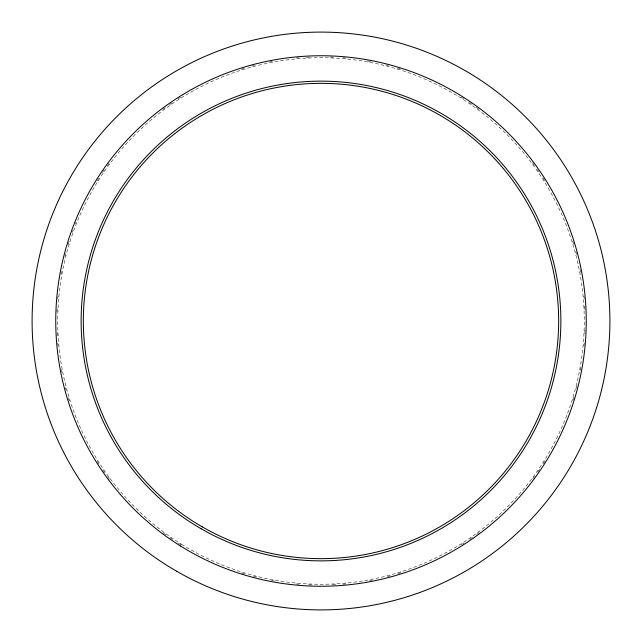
<?xml version="1.0" encoding="UTF-8"?>
<svg xmlns="http://www.w3.org/2000/svg" width="642" height="642" viewBox="0 0 642 642"><rect width="100%" height="100%" fill="white"/><g stroke="black" fill="none" stroke-linecap="round" stroke-linejoin="round"><path stroke-width="0.48" stroke-dasharray="3.21 2.41" d="M584.99 330.221A264.151 264.151 0 0 1 584.734 335.742M584.22 343.101A264.151 264.151 0 0 1 583.979 345.861M580.97 367.778A264.151 264.151 0 0 1 580.472 370.498M577.078 385.794A264.151 264.151 0 0 1 576.388 388.474M573.876 397.35A264.151 264.151 0 0 1 572.784 400.873M545.01 460.98A264.151 264.151 0 0 1 543.036 464.094M539.473 469.471A264.151 264.151 0 0 1 537.378 472.512M534.698 476.26A264.151 264.151 0 0 1 532.515 479.229M479.229 532.515A264.151 264.151 0 0 1 476.26 534.698M472.512 537.378A264.151 264.151 0 0 1 469.471 539.473M464.094 543.036A264.151 264.151 0 0 1 460.98 545.01M400.873 572.784A264.151 264.151 0 0 1 397.35 573.876M390.256 575.906A264.151 264.151 0 0 1 387.583 576.62M372.304 580.119A264.151 264.151 0 0 1 369.591 580.641M345.861 583.979A264.151 264.151 0 0 1 343.101 584.22M335.742 584.734A264.151 264.151 0 0 1 330.221 584.99M311.779 584.99A264.151 264.151 0 0 1 306.258 584.734M298.899 584.22A264.151 264.151 0 0 1 296.139 583.979M274.222 580.97A264.151 264.151 0 0 1 271.502 580.472M256.206 577.078A264.151 264.151 0 0 1 253.526 576.388M244.65 573.876A264.151 264.151 0 0 1 241.127 572.784M181.02 545.01A264.151 264.151 0 0 1 177.906 543.036M172.529 539.473A264.151 264.151 0 0 1 169.488 537.378M165.74 534.698A264.151 264.151 0 0 1 162.771 532.515M109.485 479.229A264.151 264.151 0 0 1 107.302 476.26M104.622 472.512A264.151 264.151 0 0 1 102.527 469.471M98.964 464.094A264.151 264.151 0 0 1 96.99 460.98M69.216 400.873A264.151 264.151 0 0 1 68.124 397.35M66.094 390.256A264.151 264.151 0 0 1 65.38 387.583M61.881 372.304A264.151 264.151 0 0 1 61.359 369.591M58.021 345.861A264.151 264.151 0 0 1 57.78 343.101M57.266 335.742A264.151 264.151 0 0 1 57.01 330.221M57.01 311.779A264.151 264.151 0 0 1 57.266 306.258M57.78 298.899A264.151 264.151 0 0 1 58.021 296.139M61.03 274.222A264.151 264.151 0 0 1 61.528 271.502M64.922 256.206A264.151 264.151 0 0 1 65.612 253.526M68.124 244.65A264.151 264.151 0 0 1 69.216 241.127M72.161 232.388A264.151 264.151 0 0 1 72.779 230.655M75.403 223.761A264.151 264.151 0 0 1 76.085 222.052M96.99 181.02A264.151 264.151 0 0 1 98.964 177.906M102.527 172.529A264.151 264.151 0 0 1 104.622 169.488M107.302 165.74A264.151 264.151 0 0 1 109.485 162.771M162.771 109.485A264.151 264.151 0 0 1 165.74 107.302M169.488 104.622A264.151 264.151 0 0 1 173.292 102.014M177.906 98.964A264.151 264.151 0 0 1 181.02 96.99M241.127 69.216A264.151 264.151 0 0 1 244.65 68.124M251.744 66.094A264.151 264.151 0 0 1 254.417 65.38M269.696 61.881A264.151 264.151 0 0 1 272.409 61.359M296.139 58.021A264.151 264.151 0 0 1 298.899 57.78M306.258 57.266A264.151 264.151 0 0 1 311.779 57.01M330.221 57.01A264.151 264.151 0 0 1 335.742 57.266M343.101 57.78A264.151 264.151 0 0 1 345.861 58.021M367.778 61.03A264.151 264.151 0 0 1 370.498 61.528M385.794 64.922A264.151 264.151 0 0 1 388.474 65.612M397.35 68.124A264.151 264.151 0 0 1 400.873 69.216M460.98 96.99A264.151 264.151 0 0 1 464.094 98.964M469.471 102.527A264.151 264.151 0 0 1 472.512 104.622M476.26 107.302A264.151 264.151 0 0 1 479.229 109.485M532.515 162.771A264.151 264.151 0 0 1 534.698 165.74M537.378 169.488A264.151 264.151 0 0 1 539.473 172.529M543.036 177.906A264.151 264.151 0 0 1 545.01 181.02M572.784 241.127A264.151 264.151 0 0 1 573.876 244.65M575.906 251.744A264.151 264.151 0 0 1 576.62 254.417M580.119 269.696A264.151 264.151 0 0 1 580.641 272.409M583.979 296.139A264.151 264.151 0 0 1 584.22 298.899M584.734 306.258A264.151 264.151 0 0 1 584.99 311.779M181.493 544.255A263.26 263.26 0 0 0 584.1 330.189A263.26 263.26 0 0 0 197.407 88.556A263.26 263.26 0 0 0 181.493 544.255"/><path stroke-width="0.96" d="M202.174 526.817A237.652 237.652 0 0 0 558.652 321A237.652 237.652 0 0 0 202.174 115.183A237.652 237.652 0 0 0 202.174 526.817M201.066 528.727A239.859 239.859 0 0 0 560.859 321A239.859 239.859 0 0 0 201.066 113.273A239.859 239.859 0 0 0 201.066 528.727M180.442 545.949A265.25 265.25 0 0 0 586.09 330.261A265.25 265.25 0 0 0 196.476 86.798A265.25 265.25 0 0 0 180.442 545.949M176.55 571.195A288.9 288.9 0 0 0 609.9 321A288.9 288.9 0 0 0 176.55 70.805A288.9 288.9 0 0 0 176.55 571.195"/></g></svg>
